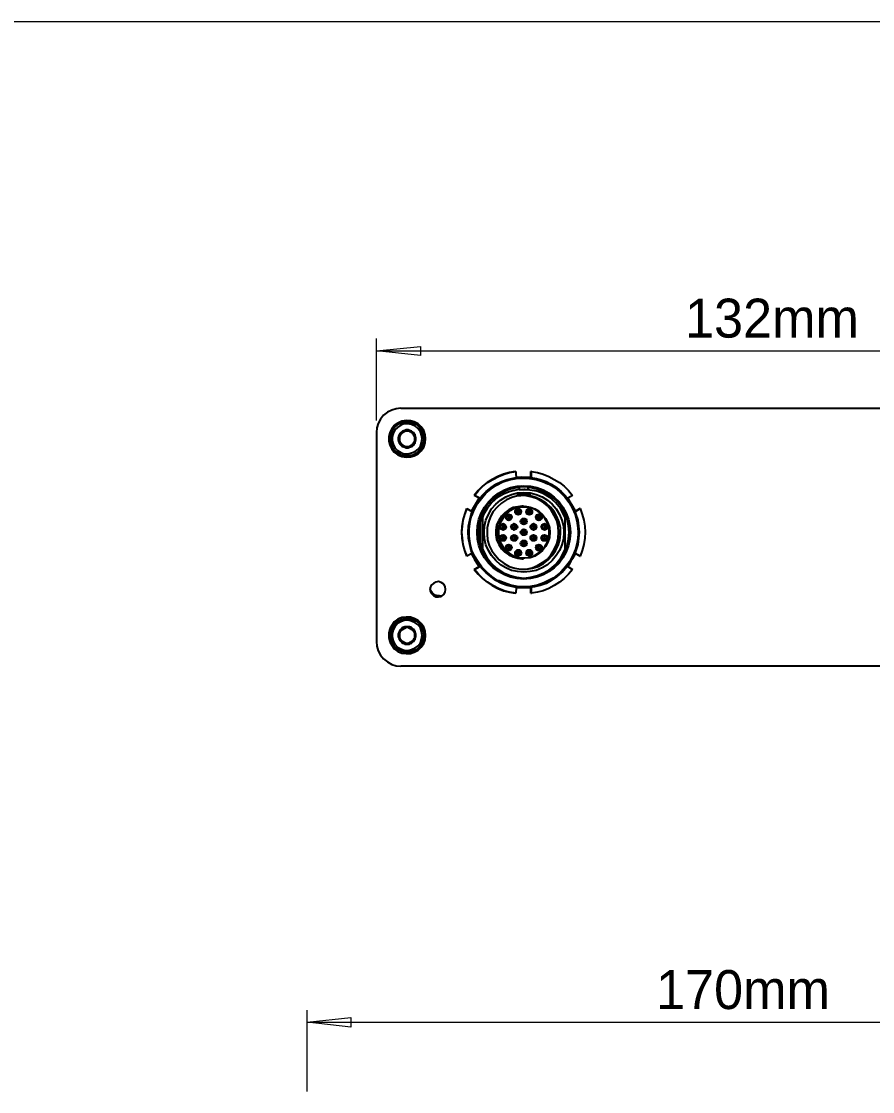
# Model space of a CAD drawing. Header units: inches. Extents: x 10 to 287, y 10 to 200.
# Drawn here: x 148.5 to 217.7, y 112.9 to 200 of the extents above; entities that cross this region are included whole.
import ezdxf

# ---------------------------------------------------------------- set-up
doc = ezdxf.new("R2010")
doc.units = ezdxf.units.IN
doc.header["$MEASUREMENT"] = 0
doc.layers.add('Layer 1', color=7, linetype='Continuous')

msp = doc.modelspace()

# ---------------------------------------------------------------- linework, layer by layer
at = {"layer": 'Layer 1', "color": 9, "lineweight": 18, "true_color": 0xc0c0c0}
msp.add_lwpolyline([(9.984, 199.99), (286.985, 199.99)], dxfattribs=at)
at = {"layer": 'Layer 1', "color": 8, "lineweight": 18, "true_color": 0x808080}
for points in [[(177.377, 167.499), (177.377, 174.166)], [(177.377, 173.179), (180.94, 173.531)], [(180.94, 173.531), (180.94, 172.79)], [(180.94, 172.79), (177.377, 173.179)], [(177.377, 173.179), (243.382, 173.179)], [(171.732, 112.854), (171.732, 119.486)], [(171.732, 118.498), (175.295, 118.886)], [(175.295, 118.886), (175.295, 118.11)], [(175.295, 118.11), (171.732, 118.498)], [(171.732, 118.498), (256.222, 118.498)]]:
    msp.add_lwpolyline(points, dxfattribs=at)
at = {"layer": 'Layer 1', "color": 7, "lineweight": 25, "true_color": 0xffffff}
for points in [[(179.352, 168.487), (178.964, 168.451), (178.611, 168.346), (178.259, 168.169), (177.941, 167.922), (177.694, 167.605), (177.518, 167.252), (177.412, 166.899), (177.377, 166.511)], [(179.352, 168.487), (241.371, 168.487)], [(181.363, 166.017), (181.328, 166.335), (181.222, 166.687), (181.01, 166.97), (180.763, 167.217), (180.446, 167.393), (180.128, 167.464), (179.775, 167.499), (179.423, 167.428), (179.105, 167.287), (178.823, 167.076), (178.611, 166.829), (178.47, 166.511), (178.364, 166.158), (178.364, 165.841), (178.47, 165.488), (178.611, 165.171), (178.823, 164.924), (179.105, 164.712), (179.423, 164.571), (179.775, 164.5), (180.128, 164.536), (180.446, 164.606), (180.763, 164.783), (181.01, 165.029), (181.222, 165.312), (181.328, 165.664), (181.363, 166.017)], [(181.257, 166.017), (181.187, 166.335), (181.081, 166.652), (180.904, 166.899), (180.657, 167.146), (180.34, 167.287), (180.022, 167.358), (179.705, 167.358), (179.387, 167.287), (179.07, 167.146), (178.823, 166.899), (178.647, 166.652), (178.541, 166.335), (178.506, 166.017), (178.541, 165.664), (178.647, 165.347), (178.823, 165.1), (179.07, 164.853), (179.387, 164.712), (179.705, 164.641), (180.022, 164.641), (180.34, 164.712), (180.657, 164.853), (180.904, 165.1), (181.081, 165.347), (181.187, 165.664), (181.257, 166.017)], [(177.377, 166.511), (177.377, 149.507)], [(181.081, 166.017), (181.046, 166.299), (180.94, 166.582), (180.763, 166.829), (180.516, 167.04), (180.234, 167.181), (179.952, 167.217), (179.635, 167.217), (179.352, 167.111), (179.07, 166.935), (178.858, 166.723), (178.717, 166.44), (178.647, 166.158), (178.647, 165.841), (178.717, 165.559), (178.858, 165.276), (179.07, 165.065), (179.352, 164.888), (179.635, 164.783), (179.952, 164.783), (180.234, 164.853), (180.516, 164.959), (180.763, 165.171), (180.94, 165.417), (181.046, 165.7), (181.081, 166.017)], [(179.882, 166.723), (179.775, 166.723), (179.67, 166.687), (179.599, 166.652), (179.493, 166.617), (179.423, 166.582), (179.352, 166.511), (179.282, 166.44), (179.246, 166.37)], [(179.246, 166.37), (179.882, 166.723)], [(179.564, 166.546), (179.493, 166.511), (179.423, 166.44), (179.387, 166.37), (179.317, 166.299), (179.282, 166.229), (179.246, 166.158), (179.246, 166.088), (179.246, 166.017)], [(180.164, 166.546), (180.093, 166.582), (180.022, 166.617), (179.952, 166.617), (179.882, 166.617), (179.775, 166.617), (179.705, 166.617), (179.635, 166.582), (179.564, 166.546)], [(179.882, 166.723), (180.481, 166.37)], [(180.481, 166.37), (180.446, 166.44), (180.375, 166.511), (180.305, 166.582), (180.234, 166.617), (180.128, 166.652), (180.058, 166.687), (179.952, 166.723), (179.882, 166.723)], [(180.481, 166.017), (180.481, 166.088), (180.481, 166.158), (180.446, 166.229), (180.411, 166.299), (180.375, 166.37), (180.305, 166.44), (180.234, 166.511), (180.164, 166.546)], [(179.246, 166.37), (179.211, 166.264), (179.176, 166.194), (179.14, 166.088), (179.14, 166.017), (179.14, 165.911), (179.176, 165.806), (179.211, 165.735), (179.246, 165.629)], [(179.246, 165.629), (179.246, 165.735), (179.246, 166.37)], [(179.246, 166.017), (179.246, 165.911), (179.246, 165.841), (179.282, 165.77), (179.317, 165.7), (179.387, 165.629), (179.423, 165.559), (179.493, 165.488), (179.564, 165.453)], [(179.882, 165.276), (179.246, 165.629)], [(179.246, 165.629), (179.282, 165.559), (179.352, 165.488), (179.423, 165.417), (179.493, 165.382), (179.599, 165.347), (179.67, 165.312), (179.775, 165.276), (179.882, 165.276)], [(180.481, 165.629), (179.882, 165.276)], [(179.882, 165.276), (179.952, 165.276), (180.058, 165.312), (180.128, 165.347), (180.234, 165.382), (180.305, 165.417), (180.375, 165.488), (180.446, 165.559), (180.481, 165.629)], [(180.164, 165.453), (180.234, 165.488), (180.305, 165.559), (180.375, 165.629), (180.411, 165.7), (180.446, 165.77), (180.481, 165.841), (180.481, 165.911), (180.481, 166.017)], [(180.481, 166.37), (180.481, 165.735), (180.481, 165.629)], [(180.481, 165.629), (180.516, 165.735), (180.552, 165.806), (180.587, 165.911), (180.587, 166.017), (180.587, 166.088), (180.552, 166.194), (180.516, 166.264), (180.481, 166.37)], [(179.564, 165.453), (179.635, 165.417), (179.705, 165.382), (179.775, 165.382), (179.882, 165.382), (179.952, 165.382), (180.022, 165.382), (180.093, 165.417), (180.164, 165.453)], [(188.665, 163.336), (188.207, 163.265), (187.713, 163.124), (187.254, 162.948), (186.796, 162.701), (186.372, 162.454), (185.985, 162.137), (185.632, 161.784), (185.314, 161.396)], [(185.35, 161.396), (185.667, 161.784), (186.02, 162.137), (186.408, 162.454), (186.831, 162.701), (187.29, 162.948), (187.748, 163.124), (188.207, 163.265), (188.701, 163.336)], [(188.665, 163.336), (188.701, 163.336)], [(188.701, 163.336), (188.701, 163.124), (188.736, 162.878)], [(189.971, 163.336), (189.936, 163.336)], [(189.936, 162.878), (189.936, 163.336)], [(189.971, 163.336), (190.465, 163.265), (190.923, 163.124), (191.382, 162.948), (191.84, 162.701), (192.264, 162.454), (192.652, 162.137), (193.005, 161.784), (193.322, 161.396)], [(189.971, 162.878), (189.971, 163.124), (189.971, 163.336)], [(193.816, 158.397), (193.781, 158.997), (193.675, 159.561), (193.463, 160.126), (193.216, 160.655), (192.864, 161.149), (192.475, 161.608), (192.017, 161.996), (191.488, 162.313), (190.959, 162.56), (190.394, 162.736), (189.794, 162.842), (189.195, 162.878), (188.595, 162.807), (188.031, 162.666), (187.466, 162.454), (186.937, 162.172), (186.443, 161.819), (186.02, 161.396), (185.667, 160.937), (185.35, 160.408), (185.103, 159.844), (184.961, 159.279), (184.891, 158.679), (184.891, 158.08), (184.961, 157.48), (185.103, 156.915), (185.35, 156.351), (185.667, 155.857), (186.02, 155.399), (186.443, 154.975), (186.937, 154.622), (187.466, 154.305), (188.031, 154.093), (188.595, 153.952), (189.195, 153.917), (189.794, 153.917), (190.394, 154.023), (190.959, 154.199), (191.488, 154.446), (192.017, 154.764), (192.475, 155.152), (192.864, 155.61), (193.216, 156.104), (193.463, 156.633), (193.675, 157.198), (193.781, 157.797), (193.816, 158.397)], [(185.138, 159.738), (185.314, 160.232), (185.596, 160.726), (185.914, 161.149), (186.267, 161.572), (186.69, 161.925), (186.937, 162.101)], [(193.146, 158.397), (193.111, 157.833), (193.005, 157.304), (192.793, 156.81), (192.546, 156.316), (192.229, 155.892), (191.84, 155.504), (191.417, 155.187), (190.923, 154.94), (190.429, 154.728), (189.9, 154.622), (189.336, 154.587), (188.807, 154.622), (188.278, 154.728), (187.784, 154.94), (187.29, 155.187), (186.866, 155.504), (186.478, 155.892), (186.161, 156.316), (185.879, 156.81), (185.702, 157.304), (185.596, 157.833), (185.561, 158.397), (185.596, 158.926), (185.702, 159.456), (185.879, 159.949), (186.161, 160.443), (186.478, 160.867), (186.866, 161.255), (187.29, 161.572), (187.784, 161.854), (188.278, 162.031), (188.807, 162.137), (189.336, 162.172), (189.9, 162.137), (190.429, 162.031), (190.923, 161.854), (191.417, 161.572), (191.84, 161.255), (192.229, 160.867), (192.546, 160.443), (192.793, 159.949), (193.005, 159.456), (193.111, 158.926), (193.146, 158.397)], [(190.5, 161.96), (190.288, 162.031), (189.759, 162.101), (189.195, 162.137), (188.665, 162.066), (188.136, 161.925), (187.643, 161.713), (187.149, 161.431), (186.761, 161.078), (186.372, 160.69), (186.09, 160.232), (185.843, 159.738), (185.702, 159.209), (185.596, 158.644), (185.596, 158.115), (185.702, 157.586), (185.843, 157.057), (186.09, 156.563), (186.372, 156.104), (186.761, 155.681), (187.149, 155.328), (187.643, 155.046), (188.136, 154.834), (188.383, 154.764)], [(185.632, 160.937), (185.949, 161.361), (186.302, 161.713), (186.69, 162.031), (187.078, 162.313), (187.537, 162.525), (187.995, 162.701), (188.489, 162.807), (188.983, 162.878)], [(186.937, 162.101), (187.149, 162.242), (187.643, 162.489), (188.172, 162.666), (188.736, 162.772), (189.265, 162.807), (189.83, 162.772), (190.359, 162.701), (190.888, 162.525), (191.311, 162.348)], [(188.736, 162.878), (188.983, 162.878)], [(188.983, 162.878), (188.983, 162.878), (189.336, 162.878), (189.442, 162.878), (189.724, 162.878)], [(189.724, 162.066), (189.336, 162.101), (188.983, 162.066)], [(189.724, 162.878), (189.971, 162.878)], [(189.724, 162.878), (190.218, 162.807), (190.676, 162.701), (191.17, 162.525), (191.593, 162.313), (192.017, 162.031), (192.405, 161.713), (192.758, 161.361), (193.075, 160.937)], [(191.311, 162.348), (191.417, 162.313), (191.876, 162.031), (192.299, 161.678), (192.687, 161.29), (193.04, 160.831), (193.322, 160.337), (193.534, 159.844), (193.675, 159.314), (193.746, 158.75), (193.781, 158.397)], [(185.35, 161.396), (185.314, 161.396)], [(185.737, 161.184), (185.314, 161.396)], [(185.773, 161.184), (185.35, 161.396)], [(188.983, 162.066), (188.172, 161.89), (187.396, 161.537), (186.725, 161.008), (186.302, 160.514), (185.985, 159.949)], [(189.23, 161.89), (188.807, 161.854), (188.242, 161.713), (187.713, 161.502), (187.219, 161.219), (186.761, 160.831), (186.372, 160.337), (186.09, 159.844), (185.985, 159.597)], [(192.617, 158.397), (192.582, 157.868), (192.44, 157.374), (192.264, 156.915), (191.982, 156.492), (191.664, 156.104), (191.276, 155.751), (190.853, 155.504), (190.359, 155.293), (189.865, 155.187), (189.371, 155.152), (188.842, 155.187), (188.348, 155.293), (187.889, 155.504), (187.466, 155.751), (187.078, 156.104), (186.725, 156.492), (186.478, 156.915), (186.267, 157.374), (186.161, 157.868), (186.125, 158.397), (186.161, 158.891), (186.267, 159.385), (186.478, 159.844), (186.725, 160.302), (187.078, 160.69), (187.466, 161.008), (187.889, 161.29), (188.348, 161.466), (188.842, 161.608), (189.371, 161.643), (189.865, 161.608), (190.359, 161.466), (190.853, 161.29), (191.276, 161.008), (191.664, 160.69), (191.982, 160.302), (192.264, 159.844), (192.44, 159.385), (192.582, 158.891), (192.617, 158.397)], [(188.842, 161.361), (188.383, 161.219), (187.96, 161.043), (187.537, 160.761), (187.184, 160.443), (186.866, 160.09), (186.655, 159.667), (186.478, 159.209), (186.372, 158.75), (186.372, 158.256), (186.408, 157.762), (186.549, 157.304), (186.761, 156.88), (187.043, 156.492), (187.36, 156.139), (187.748, 155.857), (188.172, 155.61), (188.63, 155.469), (189.124, 155.399), (189.583, 155.399), (190.077, 155.469), (190.535, 155.61), (190.959, 155.857), (191.347, 156.139), (191.664, 156.492), (191.946, 156.88), (192.158, 157.304), (192.299, 157.762), (192.335, 158.256), (192.335, 158.75), (192.229, 159.209), (192.052, 159.667), (191.84, 160.09), (191.523, 160.443), (191.17, 160.761), (190.747, 161.043), (190.324, 161.219), (189.865, 161.361)], [(187.29, 161.502), (187.254, 161.502)], [(188.842, 161.502), (188.842, 161.396), (188.842, 161.361)], [(189.865, 161.502), (188.983, 161.502), (188.842, 161.502)], [(189.83, 161.361), (189.724, 161.361), (189.583, 161.361), (189.477, 161.396), (189.336, 161.396), (189.23, 161.396), (189.089, 161.361), (188.983, 161.361), (188.842, 161.361)], [(188.983, 162.066), (188.983, 162.031), (188.983, 161.96), (188.983, 161.89)], [(188.983, 161.89), (189.23, 161.89)], [(189.23, 161.89), (189.371, 161.89)], [(192.193, 158.397), (192.158, 158.856), (192.052, 159.35), (191.84, 159.773), (191.593, 160.196), (191.276, 160.549), (190.888, 160.867), (190.465, 161.114), (190.041, 161.255), (189.547, 161.361), (189.265, 161.396)], [(189.371, 161.89), (189.724, 161.89)], [(189.477, 161.89), (189.371, 161.89)], [(192.722, 159.597), (192.335, 160.337), (191.946, 160.831), (191.488, 161.219), (190.994, 161.537), (190.429, 161.749), (189.477, 161.89)], [(189.724, 162.066), (189.724, 162.031), (189.724, 161.96), (189.724, 161.89)], [(189.724, 161.89), (189.724, 161.96), (189.724, 161.996), (189.724, 162.066)], [(189.724, 162.066), (189.724, 162.031), (189.724, 161.96), (189.724, 161.89)], [(189.724, 161.89), (189.724, 161.96), (189.724, 161.996), (189.724, 162.066)], [(189.724, 162.066), (189.724, 162.031), (189.724, 161.96), (189.724, 161.89)], [(192.722, 159.949), (192.405, 160.514), (191.982, 161.008), (191.311, 161.537), (190.535, 161.89), (189.724, 162.066)], [(189.724, 161.89), (189.724, 161.96), (189.724, 161.996), (189.724, 162.066)], [(189.83, 161.361), (189.83, 161.502)], [(189.865, 161.361), (189.83, 161.361)], [(189.865, 161.361), (189.865, 161.396), (189.865, 161.502)], [(193.322, 161.396), (192.934, 161.184)], [(184.714, 160.337), (184.538, 159.844), (184.397, 159.385), (184.326, 158.891), (184.291, 158.397), (184.326, 157.903), (184.397, 157.41), (184.538, 156.915), (184.714, 156.457)], [(184.714, 156.457), (184.573, 156.915), (184.432, 157.41), (184.362, 157.903), (184.326, 158.397), (184.362, 158.891), (184.432, 159.385), (184.573, 159.844), (184.714, 160.337)], [(184.714, 160.337), (184.714, 160.337)], [(184.714, 160.337), (185.138, 160.09)], [(185.279, 156.457), (185.067, 156.915), (184.961, 157.41), (184.856, 157.903), (184.82, 158.397), (184.856, 158.891), (184.961, 159.385), (185.067, 159.844), (185.279, 160.337)], [(185.103, 160.126), (185.737, 161.184)], [(185.138, 160.09), (185.279, 160.337)], [(185.279, 160.337), (185.314, 160.408), (185.526, 160.761), (185.632, 160.937)], [(185.632, 160.937), (185.773, 161.184)], [(185.737, 161.184), (185.773, 161.184)], [(189.195, 160.514), (188.877, 160.479), (188.489, 160.408), (188.136, 160.232), (187.819, 159.985), (187.537, 159.703), (187.325, 159.35), (187.149, 158.997), (187.078, 158.574), (187.078, 158.186), (187.149, 157.797), (187.325, 157.41), (187.537, 157.057), (187.819, 156.774), (188.136, 156.563), (188.489, 156.386), (188.877, 156.281), (189.195, 156.245)], [(191.488, 158.397), (191.453, 157.974), (191.311, 157.586), (191.135, 157.233), (190.888, 156.915), (190.571, 156.669), (190.253, 156.457), (189.865, 156.316), (189.442, 156.281), (189.054, 156.281), (188.665, 156.386), (188.278, 156.563), (187.96, 156.774), (187.678, 157.057), (187.466, 157.41), (187.325, 157.797), (187.254, 158.186), (187.254, 158.574), (187.325, 158.997), (187.466, 159.35), (187.678, 159.703), (187.96, 159.985), (188.278, 160.232), (188.665, 160.408), (189.054, 160.479), (189.442, 160.514), (189.865, 160.443), (190.253, 160.302), (190.571, 160.126), (190.888, 159.844), (191.135, 159.526), (191.311, 159.173), (191.453, 158.785), (191.488, 158.397)], [(191.417, 158.397), (191.382, 158.785), (191.276, 159.173), (191.064, 159.526), (190.818, 159.844), (190.5, 160.126), (190.147, 160.302), (189.759, 160.408), (189.371, 160.443), (188.948, 160.408), (188.56, 160.302), (188.207, 160.126), (187.889, 159.844), (187.643, 159.526), (187.431, 159.173), (187.325, 158.785), (187.29, 158.397), (187.325, 157.974), (187.431, 157.586), (187.643, 157.233), (187.889, 156.915), (188.207, 156.669), (188.56, 156.457), (188.948, 156.351), (189.371, 156.316), (189.759, 156.351), (190.147, 156.457), (190.5, 156.669), (190.818, 156.915), (191.064, 157.233), (191.276, 157.586), (191.382, 157.974), (191.417, 158.397)], [(189.336, 160.514), (189.195, 160.514)], [(192.264, 158.891), (192.193, 159.067), (192.017, 159.597), (191.735, 160.055), (191.417, 160.514), (191.276, 160.655)], [(192.934, 161.184), (193.075, 160.937)], [(193.075, 160.937), (193.111, 160.867), (193.322, 160.514), (193.428, 160.337)], [(193.428, 160.337), (193.569, 160.09)], [(193.428, 160.337), (193.604, 159.844), (193.746, 159.385), (193.816, 158.891), (193.851, 158.397), (193.816, 157.903), (193.746, 157.41), (193.604, 156.915), (193.428, 156.457)], [(193.499, 160.09), (193.922, 160.337)], [(193.569, 160.09), (193.957, 160.337)], [(193.957, 160.337), (193.922, 160.337)], [(193.957, 160.337), (194.098, 159.844), (194.239, 159.385), (194.31, 158.891), (194.345, 158.397), (194.31, 157.903), (194.239, 157.41), (194.098, 156.915), (193.957, 156.457)], [(185.843, 159.314), (185.879, 159.597), (185.879, 159.667)], [(185.843, 159.667), (185.843, 159.597), (185.843, 159.314)], [(185.843, 159.314), (185.843, 159.597), (185.843, 159.667)], [(185.843, 159.667), (185.843, 159.597), (185.843, 159.314)], [(185.843, 159.314), (185.843, 159.597), (185.843, 159.667)], [(185.843, 159.632), (185.843, 159.597), (185.843, 159.314)], [(185.879, 159.738), (185.879, 159.597), (185.914, 159.314)], [(185.879, 159.314), (185.879, 159.597), (185.879, 159.738)], [(185.879, 159.738), (185.879, 159.597), (185.879, 159.314)], [(185.879, 159.314), (185.879, 159.597), (185.879, 159.738)], [(185.879, 159.738), (185.879, 159.597), (185.879, 159.314)], [(185.879, 159.314), (185.879, 159.597), (185.879, 159.738)], [(185.879, 159.703), (185.879, 159.597), (185.879, 159.314)], [(185.879, 159.314), (185.879, 159.597), (185.879, 159.703)], [(185.879, 159.703), (185.879, 159.597), (185.879, 159.314)], [(185.879, 159.314), (185.879, 159.597), (185.879, 159.703)], [(185.879, 159.703), (185.879, 159.597), (185.879, 159.314)], [(185.914, 159.314), (185.914, 159.597), (185.914, 159.773), (185.914, 159.949)], [(185.914, 159.844), (185.914, 159.808), (185.949, 159.597), (185.949, 159.314)], [(185.914, 159.808), (185.914, 159.808), (185.914, 159.597), (185.914, 159.314)], [(185.914, 159.314), (185.914, 159.597), (185.914, 159.773), (185.914, 159.808)], [(185.914, 159.808), (185.914, 159.808), (185.914, 159.597), (185.914, 159.314)], [(185.914, 159.314), (185.914, 159.597), (185.914, 159.773), (185.914, 159.808)], [(185.914, 159.808), (185.914, 159.597), (185.914, 159.314)], [(185.914, 159.314), (185.914, 159.597), (185.914, 159.773), (185.914, 159.808)], [(185.914, 159.773), (185.914, 159.597), (185.914, 159.314)], [(185.914, 159.314), (185.914, 159.597), (185.914, 159.773)], [(185.914, 159.773), (185.914, 159.597), (185.914, 159.314)], [(185.914, 159.314), (185.914, 159.597), (185.914, 159.773)], [(185.949, 159.949), (185.985, 159.808), (185.985, 159.597), (185.985, 159.314)], [(185.949, 159.314), (185.949, 159.597), (185.949, 159.773), (185.949, 159.949)], [(185.949, 159.949), (185.949, 159.808), (185.949, 159.597), (185.949, 159.314)], [(185.949, 159.314), (185.949, 159.597), (185.949, 159.773), (185.949, 159.949)], [(185.949, 159.949), (185.949, 159.808), (185.949, 159.597), (185.949, 159.314)], [(185.949, 159.314), (185.949, 159.597), (185.949, 159.773), (185.949, 159.949)], [(185.949, 159.949), (185.949, 159.808), (185.949, 159.597), (185.949, 159.314)], [(185.949, 159.314), (185.949, 159.597), (185.949, 159.773), (185.949, 159.949)], [(185.949, 159.949), (185.949, 159.808), (185.949, 159.597), (185.949, 159.314)], [(185.949, 159.314), (185.949, 159.597), (185.949, 159.773), (185.949, 159.949)], [(185.949, 159.949), (185.949, 159.808), (185.949, 159.597), (185.949, 159.314)], [(185.949, 159.314), (185.949, 159.597), (185.949, 159.773), (185.949, 159.949)], [(185.985, 159.314), (185.985, 159.597), (185.985, 159.773), (185.985, 159.949)], [(185.985, 159.949), (185.985, 159.667), (185.985, 159.491), (185.985, 159.314)], [(185.985, 159.314), (185.985, 159.597), (185.985, 159.773), (185.985, 159.949)], [(185.985, 159.949), (185.985, 159.667), (185.985, 159.491), (185.985, 159.314)], [(185.985, 159.314), (185.985, 159.597), (185.985, 159.773), (185.985, 159.949)], [(185.985, 159.949), (185.985, 159.773), (185.985, 159.597)], [(185.985, 159.597), (185.985, 157.021)], [(188.383, 159.632), (188.348, 159.526), (188.313, 159.456), (188.207, 159.385), (188.136, 159.35), (188.031, 159.385), (187.96, 159.456), (187.889, 159.526), (187.889, 159.632), (187.889, 159.703), (187.96, 159.808), (188.031, 159.844), (188.136, 159.879), (188.207, 159.844), (188.313, 159.808), (188.348, 159.703), (188.383, 159.632)], [(188.313, 159.632), (188.313, 159.703), (188.278, 159.773), (188.207, 159.808), (188.136, 159.808), (188.031, 159.808), (187.995, 159.773), (187.925, 159.703), (187.925, 159.632), (187.925, 159.526), (187.995, 159.491), (188.031, 159.42), (188.136, 159.42), (188.207, 159.42), (188.278, 159.491), (188.313, 159.526), (188.313, 159.632)], [(188.136, 159.632), (188.101, 159.667), (188.101, 159.738), (188.031, 159.738), (187.995, 159.773)], [(187.995, 159.456), (188.031, 159.491), (188.101, 159.526), (188.101, 159.561), (188.136, 159.632)], [(188.066, 159.808), (188.066, 159.808), (188.136, 159.773), (188.172, 159.703), (188.172, 159.632)], [(188.172, 159.632), (188.172, 159.526), (188.136, 159.491), (188.066, 159.42)], [(189.16, 160.055), (189.124, 159.985), (189.089, 159.879), (188.983, 159.844), (188.912, 159.808), (188.807, 159.844), (188.736, 159.879), (188.665, 159.985), (188.665, 160.055), (188.665, 160.161), (188.736, 160.232), (188.807, 160.302), (188.912, 160.302), (188.983, 160.302), (189.089, 160.232), (189.124, 160.161), (189.16, 160.055)], [(189.089, 160.055), (189.089, 160.126), (189.054, 160.196), (188.983, 160.267), (188.912, 160.267), (188.842, 160.267), (188.771, 160.196), (188.701, 160.126), (188.701, 160.055), (188.701, 159.985), (188.771, 159.914), (188.842, 159.879), (188.912, 159.879), (188.983, 159.879), (189.054, 159.914), (189.089, 159.985), (189.089, 160.055)], [(188.912, 160.055), (188.912, 160.126), (188.877, 160.161), (188.807, 160.196), (188.771, 160.232)], [(188.771, 159.914), (188.807, 159.914), (188.877, 159.949), (188.912, 160.02), (188.912, 160.055)], [(188.842, 160.267), (188.842, 160.267), (188.912, 160.196), (188.948, 160.126), (188.948, 160.055)], [(188.948, 160.055), (188.948, 159.985), (188.912, 159.914), (188.842, 159.879)], [(189.618, 159.279), (189.583, 159.173), (189.547, 159.103), (189.442, 159.067), (189.371, 159.032), (189.265, 159.067), (189.195, 159.103), (189.124, 159.173), (189.089, 159.279), (189.124, 159.385), (189.195, 159.456), (189.265, 159.526), (189.371, 159.526), (189.442, 159.526), (189.547, 159.456), (189.583, 159.385), (189.618, 159.279)], [(189.547, 159.279), (189.547, 159.35), (189.477, 159.42), (189.442, 159.456), (189.336, 159.491), (189.265, 159.456), (189.195, 159.42), (189.16, 159.35), (189.16, 159.279), (189.16, 159.209), (189.195, 159.138), (189.265, 159.103), (189.336, 159.103), (189.442, 159.103), (189.477, 159.138), (189.547, 159.209), (189.547, 159.279)], [(190.041, 160.055), (190.041, 159.985), (189.971, 159.879), (189.9, 159.844), (189.794, 159.808), (189.724, 159.844), (189.618, 159.879), (189.583, 159.985), (189.547, 160.055), (189.583, 160.161), (189.618, 160.232), (189.724, 160.302), (189.794, 160.302), (189.9, 160.302), (189.971, 160.232), (190.041, 160.161), (190.041, 160.055)], [(190.006, 160.055), (189.971, 160.126), (189.936, 160.196), (189.865, 160.267), (189.794, 160.267), (189.724, 160.267), (189.653, 160.196), (189.618, 160.126), (189.618, 160.055), (189.618, 159.985), (189.653, 159.914), (189.724, 159.879), (189.794, 159.879), (189.865, 159.879), (189.936, 159.914), (189.971, 159.985), (190.006, 160.055)], [(189.794, 160.055), (189.794, 160.126), (189.759, 160.161), (189.724, 160.196), (189.653, 160.232)], [(189.653, 159.914), (189.724, 159.914), (189.759, 159.949), (189.794, 160.02), (189.794, 160.055)], [(189.724, 160.267), (189.724, 160.267), (189.794, 160.196), (189.83, 160.126), (189.865, 160.055)], [(189.865, 160.055), (189.83, 159.985), (189.794, 159.914), (189.724, 159.879)], [(190.818, 159.632), (190.818, 159.526), (190.747, 159.456), (190.676, 159.385), (190.571, 159.35), (190.5, 159.385), (190.394, 159.456), (190.359, 159.526), (190.324, 159.632), (190.359, 159.703), (190.394, 159.808), (190.5, 159.844), (190.571, 159.879), (190.676, 159.844), (190.747, 159.808), (190.818, 159.703), (190.818, 159.632)], [(190.782, 159.632), (190.782, 159.703), (190.712, 159.773), (190.641, 159.808), (190.571, 159.808), (190.5, 159.808), (190.429, 159.773), (190.394, 159.703), (190.394, 159.632), (190.394, 159.526), (190.429, 159.491), (190.5, 159.42), (190.571, 159.42), (190.641, 159.42), (190.712, 159.491), (190.782, 159.526), (190.782, 159.632)], [(190.571, 159.632), (190.571, 159.667), (190.535, 159.738), (190.5, 159.738), (190.465, 159.773)], [(190.465, 159.456), (190.5, 159.491), (190.535, 159.526), (190.571, 159.561), (190.571, 159.632)], [(190.5, 159.808), (190.5, 159.808), (190.571, 159.773), (190.606, 159.703), (190.641, 159.632)], [(190.641, 159.632), (190.606, 159.526), (190.571, 159.491), (190.5, 159.42)], [(193.04, 158.397), (193.005, 158.926), (192.899, 159.456), (192.687, 159.985), (192.652, 160.09)], [(193.111, 158.397), (193.04, 158.926), (192.934, 159.456), (192.758, 159.985), (192.687, 160.09)], [(192.722, 159.597), (192.722, 159.773), (192.722, 159.949)], [(192.722, 157.021), (192.722, 159.597)], [(185.843, 159.314), (185.808, 159.173), (185.737, 158.644), (185.737, 158.115), (185.808, 157.621), (185.843, 157.445)], [(185.808, 159.209), (185.808, 157.551)], [(187.925, 158.821), (187.889, 158.75), (187.854, 158.644), (187.784, 158.609), (187.678, 158.574), (187.572, 158.609), (187.501, 158.644), (187.431, 158.75), (187.431, 158.821), (187.431, 158.926), (187.501, 158.997), (187.572, 159.067), (187.678, 159.103), (187.784, 159.067), (187.854, 158.997), (187.889, 158.926), (187.925, 158.821)], [(187.889, 158.821), (187.854, 158.926), (187.819, 158.962), (187.748, 159.032), (187.678, 159.032), (187.607, 159.032), (187.537, 158.962), (187.501, 158.926), (187.466, 158.821), (187.501, 158.75), (187.537, 158.679), (187.607, 158.644), (187.678, 158.644), (187.748, 158.644), (187.819, 158.679), (187.854, 158.75), (187.889, 158.821)], [(187.678, 158.821), (187.678, 158.891), (187.643, 158.926), (187.572, 158.962), (187.537, 158.997)], [(187.537, 158.679), (187.572, 158.679), (187.643, 158.715), (187.678, 158.785), (187.678, 158.821)], [(187.607, 159.032), (187.607, 159.032), (187.678, 158.962), (187.713, 158.926), (187.713, 158.821)], [(187.713, 158.821), (187.713, 158.75), (187.678, 158.679), (187.607, 158.644)], [(188.842, 158.821), (188.807, 158.75), (188.736, 158.644), (188.665, 158.609), (188.56, 158.574), (188.489, 158.609), (188.383, 158.644), (188.348, 158.75), (188.313, 158.821), (188.348, 158.926), (188.383, 158.997), (188.489, 159.067), (188.56, 159.103), (188.665, 159.067), (188.736, 158.997), (188.807, 158.926), (188.842, 158.821)], [(188.771, 158.821), (188.771, 158.926), (188.701, 158.962), (188.665, 159.032), (188.56, 159.032), (188.489, 159.032), (188.418, 158.962), (188.383, 158.926), (188.383, 158.821), (188.383, 158.75), (188.418, 158.679), (188.489, 158.644), (188.56, 158.644), (188.665, 158.644), (188.701, 158.679), (188.771, 158.75), (188.771, 158.821)], [(188.595, 158.821), (188.56, 158.891), (188.525, 158.926), (188.489, 158.962), (188.454, 158.997)], [(188.454, 158.679), (188.489, 158.679), (188.525, 158.715), (188.56, 158.785), (188.595, 158.821)], [(188.489, 159.032), (188.525, 159.032), (188.56, 158.962), (188.63, 158.926), (188.63, 158.821)], [(188.63, 158.821), (188.63, 158.75), (188.56, 158.679), (188.525, 158.644), (188.489, 158.644)], [(189.618, 158.397), (189.583, 158.291), (189.547, 158.221), (189.442, 158.15), (189.371, 158.15), (189.265, 158.15), (189.195, 158.221), (189.124, 158.291), (189.089, 158.397), (189.124, 158.468), (189.195, 158.574), (189.265, 158.609), (189.371, 158.644), (189.442, 158.609), (189.547, 158.574), (189.583, 158.468), (189.618, 158.397)], [(189.371, 159.279), (189.336, 159.35), (189.3, 159.385), (189.265, 159.42), (189.23, 159.42)], [(189.23, 159.138), (189.265, 159.138), (189.3, 159.173), (189.336, 159.244), (189.371, 159.279)], [(189.265, 159.456), (189.3, 159.456), (189.336, 159.42), (189.407, 159.35), (189.407, 159.279)], [(189.407, 159.279), (189.407, 159.209), (189.336, 159.138), (189.3, 159.103), (189.265, 159.103)], [(190.394, 158.821), (190.359, 158.75), (190.324, 158.644), (190.218, 158.609), (190.147, 158.574), (190.041, 158.609), (189.971, 158.644), (189.9, 158.75), (189.9, 158.821), (189.9, 158.926), (189.971, 158.997), (190.041, 159.067), (190.147, 159.103), (190.218, 159.067), (190.324, 158.997), (190.359, 158.926), (190.394, 158.821)], [(190.324, 158.821), (190.324, 158.926), (190.288, 158.962), (190.218, 159.032), (190.147, 159.032), (190.041, 159.032), (190.006, 158.962), (189.936, 158.926), (189.936, 158.821), (189.936, 158.75), (190.006, 158.679), (190.041, 158.644), (190.147, 158.644), (190.218, 158.644), (190.288, 158.679), (190.324, 158.75), (190.324, 158.821)], [(190.147, 158.821), (190.112, 158.891), (190.077, 158.926), (190.041, 158.962), (190.006, 158.997)], [(190.006, 158.679), (190.041, 158.679), (190.077, 158.715), (190.112, 158.785), (190.147, 158.821)], [(190.077, 159.032), (190.077, 159.032), (190.147, 158.962), (190.182, 158.926), (190.182, 158.821)], [(190.182, 158.821), (190.182, 158.75), (190.147, 158.679), (190.077, 158.644)], [(191.276, 158.821), (191.276, 158.75), (191.206, 158.644), (191.135, 158.609), (191.029, 158.574), (190.923, 158.609), (190.853, 158.644), (190.818, 158.75), (190.782, 158.821), (190.818, 158.926), (190.853, 158.997), (190.923, 159.067), (191.029, 159.103), (191.135, 159.067), (191.206, 158.997), (191.276, 158.926), (191.276, 158.821)], [(191.241, 158.821), (191.206, 158.926), (191.17, 158.962), (191.1, 159.032), (191.029, 159.032), (190.959, 159.032), (190.888, 158.962), (190.853, 158.926), (190.818, 158.821), (190.853, 158.75), (190.888, 158.679), (190.959, 158.644), (191.029, 158.644), (191.1, 158.644), (191.17, 158.679), (191.206, 158.75), (191.241, 158.821)], [(191.029, 158.821), (191.029, 158.891), (190.994, 158.926), (190.959, 158.962), (190.888, 158.997)], [(190.888, 158.679), (190.959, 158.679), (190.994, 158.715), (191.029, 158.785), (191.029, 158.821)], [(190.959, 159.032), (190.959, 159.032), (191.029, 158.962), (191.064, 158.926), (191.1, 158.821)], [(191.1, 158.821), (191.064, 158.75), (191.029, 158.679), (190.959, 158.644)], [(187.925, 157.939), (187.889, 157.833), (187.854, 157.762), (187.784, 157.692), (187.678, 157.692), (187.572, 157.692), (187.501, 157.762), (187.431, 157.833), (187.431, 157.939), (187.431, 158.044), (187.501, 158.115), (187.572, 158.15), (187.678, 158.186), (187.784, 158.15), (187.854, 158.115), (187.889, 158.044), (187.925, 157.939)], [(187.889, 157.939), (187.854, 158.009), (187.819, 158.08), (187.748, 158.115), (187.678, 158.15), (187.607, 158.115), (187.537, 158.08), (187.501, 158.009), (187.466, 157.939), (187.501, 157.868), (187.537, 157.797), (187.607, 157.762), (187.678, 157.727), (187.748, 157.762), (187.819, 157.797), (187.854, 157.868), (187.889, 157.939)], [(187.678, 157.939), (187.678, 158.009), (187.643, 158.044), (187.572, 158.08), (187.537, 158.08)], [(187.537, 157.797), (187.572, 157.797), (187.643, 157.833), (187.678, 157.868), (187.678, 157.939)], [(187.607, 158.115), (187.607, 158.115), (187.678, 158.08), (187.713, 158.009), (187.713, 157.939)], [(187.713, 157.939), (187.713, 157.868), (187.678, 157.797), (187.607, 157.762)], [(188.842, 157.939), (188.807, 157.833), (188.736, 157.762), (188.665, 157.692), (188.56, 157.692), (188.489, 157.692), (188.383, 157.762), (188.348, 157.833), (188.313, 157.939), (188.348, 158.044), (188.383, 158.115), (188.489, 158.15), (188.56, 158.186), (188.665, 158.15), (188.736, 158.115), (188.807, 158.044), (188.842, 157.939)], [(188.771, 157.939), (188.771, 158.009), (188.701, 158.08), (188.665, 158.115), (188.56, 158.15), (188.489, 158.115), (188.418, 158.08), (188.383, 158.009), (188.383, 157.939), (188.383, 157.868), (188.418, 157.797), (188.489, 157.762), (188.56, 157.727), (188.665, 157.762), (188.701, 157.797), (188.771, 157.868), (188.771, 157.939)], [(188.595, 157.939), (188.56, 158.009), (188.525, 158.044), (188.489, 158.08), (188.454, 158.08)], [(188.454, 157.797), (188.489, 157.797), (188.525, 157.833), (188.56, 157.868), (188.595, 157.939)], [(188.489, 158.115), (188.525, 158.115), (188.56, 158.08), (188.63, 158.009), (188.63, 157.939)], [(188.63, 157.939), (188.63, 157.868), (188.56, 157.797), (188.525, 157.762), (188.489, 157.762)], [(189.618, 157.48), (189.583, 157.374), (189.547, 157.304), (189.442, 157.268), (189.371, 157.233), (189.265, 157.268), (189.195, 157.304), (189.124, 157.374), (189.089, 157.48), (189.124, 157.586), (189.195, 157.656), (189.265, 157.727), (189.371, 157.727), (189.442, 157.727), (189.547, 157.656), (189.583, 157.586), (189.618, 157.48)], [(189.547, 158.397), (189.547, 158.468), (189.477, 158.538), (189.442, 158.574), (189.336, 158.574), (189.265, 158.574), (189.195, 158.538), (189.16, 158.468), (189.16, 158.397), (189.16, 158.327), (189.195, 158.256), (189.265, 158.186), (189.336, 158.186), (189.442, 158.186), (189.477, 158.256), (189.547, 158.327), (189.547, 158.397)], [(189.371, 158.397), (189.336, 158.433), (189.3, 158.503), (189.265, 158.538), (189.23, 158.538)], [(189.23, 158.221), (189.265, 158.256), (189.3, 158.291), (189.336, 158.327), (189.371, 158.397)], [(189.265, 158.574), (189.3, 158.574), (189.336, 158.538), (189.407, 158.468), (189.407, 158.397)], [(189.265, 155.399), (189.547, 155.399), (190.041, 155.504), (190.465, 155.681), (190.888, 155.928), (191.276, 156.21), (191.593, 156.598), (191.84, 156.986), (192.052, 157.445), (192.158, 157.903), (192.193, 158.397)], [(189.407, 158.397), (189.407, 158.327), (189.336, 158.256), (189.3, 158.186), (189.265, 158.186)], [(189.371, 154.622), (189.759, 154.658), (190.288, 154.764), (190.818, 154.94), (191.311, 155.187), (191.735, 155.504), (192.123, 155.892), (192.475, 156.316), (192.758, 156.81), (192.934, 157.304), (193.04, 157.833), (193.111, 158.397)], [(190.394, 157.939), (190.359, 157.833), (190.324, 157.762), (190.218, 157.692), (190.147, 157.692), (190.041, 157.692), (189.971, 157.762), (189.9, 157.833), (189.9, 157.939), (189.9, 158.044), (189.971, 158.115), (190.041, 158.15), (190.147, 158.186), (190.218, 158.15), (190.324, 158.115), (190.359, 158.044), (190.394, 157.939)], [(190.324, 157.939), (190.324, 158.009), (190.288, 158.08), (190.218, 158.115), (190.147, 158.15), (190.041, 158.115), (190.006, 158.08), (189.936, 158.009), (189.936, 157.939), (189.936, 157.868), (190.006, 157.797), (190.041, 157.762), (190.147, 157.727), (190.218, 157.762), (190.288, 157.797), (190.324, 157.868), (190.324, 157.939)], [(190.147, 157.939), (190.112, 158.009), (190.077, 158.044), (190.041, 158.08), (190.006, 158.08)], [(190.006, 157.797), (190.041, 157.797), (190.077, 157.833), (190.112, 157.868), (190.147, 157.939)], [(190.077, 158.115), (190.077, 158.115), (190.147, 158.08), (190.182, 158.009), (190.182, 157.939)], [(190.182, 157.939), (190.182, 157.868), (190.147, 157.797), (190.077, 157.762)], [(191.276, 157.939), (191.276, 157.833), (191.206, 157.762), (191.135, 157.692), (191.029, 157.692), (190.923, 157.692), (190.853, 157.762), (190.818, 157.833), (190.782, 157.939), (190.818, 158.044), (190.853, 158.115), (190.923, 158.15), (191.029, 158.186), (191.135, 158.15), (191.206, 158.115), (191.276, 158.044), (191.276, 157.939)], [(191.241, 157.939), (191.206, 158.009), (191.17, 158.08), (191.1, 158.115), (191.029, 158.15), (190.959, 158.115), (190.888, 158.08), (190.853, 158.009), (190.818, 157.939), (190.853, 157.868), (190.888, 157.797), (190.959, 157.762), (191.029, 157.727), (191.1, 157.762), (191.17, 157.797), (191.206, 157.868), (191.241, 157.939)], [(191.029, 157.939), (191.029, 158.009), (190.994, 158.044), (190.959, 158.08), (190.888, 158.08)], [(190.888, 157.797), (190.959, 157.797), (190.994, 157.833), (191.029, 157.868), (191.029, 157.939)], [(190.959, 158.115), (190.959, 158.115), (191.029, 158.08), (191.064, 158.009), (191.1, 157.939)], [(191.1, 157.939), (191.064, 157.868), (191.029, 157.797), (190.959, 157.762)], [(193.781, 158.397), (193.781, 158.08), (193.71, 157.551), (193.569, 157.021), (193.357, 156.492), (193.075, 155.998), (192.758, 155.575), (192.37, 155.152), (191.946, 154.799), (191.735, 154.658)], [(192.758, 156.951), (192.899, 157.304), (193.005, 157.833), (193.04, 158.397)], [(185.843, 157.445), (185.843, 157.162), (185.843, 157.092)], [(185.843, 157.092), (185.843, 157.198), (185.843, 157.445)], [(185.843, 157.445), (185.843, 157.162), (185.843, 157.092)], [(185.843, 157.092), (185.843, 157.198), (185.843, 157.445)], [(185.843, 157.445), (185.843, 157.162), (185.843, 157.092)], [(185.879, 157.092), (185.879, 157.198), (185.843, 157.445)], [(185.879, 157.445), (185.879, 157.162), (185.879, 157.057)], [(185.879, 157.057), (185.879, 157.198), (185.879, 157.445)], [(185.879, 157.445), (185.879, 157.162), (185.879, 157.057)], [(185.879, 157.057), (185.879, 157.198), (185.879, 157.445)], [(185.879, 157.445), (185.879, 157.162), (185.879, 157.057)], [(185.879, 157.021), (185.879, 157.198), (185.879, 157.445)], [(185.879, 157.445), (185.879, 157.162), (185.879, 157.021)], [(185.879, 157.021), (185.879, 157.198), (185.879, 157.445)], [(185.879, 157.445), (185.879, 157.162), (185.879, 157.021)], [(185.879, 157.021), (185.879, 157.198), (185.879, 157.445)], [(185.914, 157.445), (185.879, 157.162), (185.879, 157.021)], [(185.914, 156.986), (185.914, 157.198), (185.914, 157.445)], [(185.914, 157.445), (185.914, 157.162), (185.914, 157.021), (185.914, 156.986)], [(185.914, 156.986), (185.914, 157.198), (185.914, 157.445)], [(185.914, 157.445), (185.914, 157.162), (185.914, 157.021), (185.914, 156.986)], [(185.914, 156.986), (185.914, 157.198), (185.914, 157.445)], [(185.914, 157.445), (185.914, 157.162), (185.914, 157.021), (185.914, 156.951)], [(185.914, 156.951), (185.914, 156.986), (185.914, 157.198), (185.914, 157.445)], [(185.914, 157.445), (185.914, 157.162), (185.914, 157.021), (185.914, 156.951)], [(185.914, 156.951), (185.914, 156.986), (185.914, 157.198), (185.914, 157.445)], [(185.914, 157.445), (185.914, 157.162), (185.914, 157.021), (185.914, 156.951)], [(185.914, 156.845), (185.914, 156.986), (185.914, 157.198), (185.914, 157.445)], [(185.949, 157.445), (185.949, 157.162), (185.914, 157.021), (185.914, 156.845)], [(185.949, 156.845), (185.949, 156.986), (185.949, 157.198), (185.949, 157.445)], [(185.949, 157.445), (185.949, 157.162), (185.949, 157.021), (185.949, 156.845)], [(185.949, 156.845), (185.949, 156.986), (185.949, 157.198), (185.949, 157.445)], [(185.949, 157.445), (185.949, 157.162), (185.949, 157.021), (185.949, 156.845)], [(185.949, 156.845), (185.949, 156.986), (185.949, 157.198), (185.949, 157.445)], [(185.949, 157.445), (185.949, 157.162), (185.949, 157.021), (185.949, 156.845)], [(185.949, 156.845), (185.949, 156.986), (185.949, 157.198), (185.949, 157.445)], [(185.949, 157.445), (185.949, 157.162), (185.949, 157.021), (185.949, 156.845)], [(185.949, 156.845), (185.949, 156.986), (185.949, 157.198), (185.949, 157.445)], [(185.949, 157.445), (185.949, 157.162), (185.949, 157.021), (185.949, 156.845)], [(185.985, 156.845), (185.949, 156.986), (185.949, 157.198), (185.949, 157.445)], [(185.985, 156.845), (185.985, 157.092), (185.985, 157.268), (185.985, 157.445)], [(185.985, 157.445), (185.985, 157.162), (185.985, 157.021), (185.985, 156.845)], [(185.985, 156.845), (185.985, 157.092), (185.985, 157.268), (185.985, 157.445)], [(185.985, 157.445), (185.985, 157.198), (185.985, 157.021), (185.985, 156.845)], [(185.985, 156.845), (185.985, 157.092), (185.985, 157.268), (185.985, 157.445)], [(185.985, 157.445), (185.985, 157.198), (185.985, 157.021), (185.985, 156.845)], [(185.985, 157.021), (186.337, 156.351), (186.69, 155.892), (187.149, 155.469), (187.643, 155.116), (188.242, 154.869), (188.771, 154.728), (189.054, 154.693), (189.371, 154.658)], [(185.985, 157.021), (185.985, 156.845)], [(185.985, 156.845), (186.302, 156.281), (186.725, 155.787), (187.501, 155.152), (188.418, 154.799), (189.371, 154.658)], [(188.383, 157.162), (188.348, 157.057), (188.313, 156.986), (188.207, 156.915), (188.136, 156.915), (188.031, 156.915), (187.96, 156.986), (187.889, 157.057), (187.889, 157.162), (187.889, 157.268), (187.96, 157.339), (188.031, 157.374), (188.136, 157.41), (188.207, 157.374), (188.313, 157.339), (188.348, 157.268), (188.383, 157.162)], [(188.313, 157.162), (188.313, 157.233), (188.278, 157.304), (188.207, 157.339), (188.136, 157.339), (188.031, 157.339), (187.995, 157.304), (187.925, 157.233), (187.925, 157.162), (187.925, 157.092), (187.995, 157.021), (188.031, 156.986), (188.136, 156.951), (188.207, 156.986), (188.278, 157.021), (188.313, 157.092), (188.313, 157.162)], [(188.136, 157.162), (188.101, 157.198), (188.101, 157.268), (188.031, 157.304), (187.995, 157.304)], [(187.995, 157.021), (188.031, 157.021), (188.101, 157.057), (188.101, 157.092), (188.136, 157.162)], [(188.066, 157.339), (188.066, 157.339), (188.136, 157.304), (188.172, 157.233), (188.172, 157.162)], [(188.172, 157.162), (188.172, 157.092), (188.136, 157.021), (188.066, 156.986)], [(189.16, 156.704), (189.124, 156.598), (189.089, 156.528), (188.983, 156.492), (188.912, 156.457), (188.807, 156.492), (188.736, 156.528), (188.665, 156.598), (188.665, 156.704), (188.665, 156.81), (188.736, 156.88), (188.807, 156.951), (188.912, 156.951), (188.983, 156.951), (189.089, 156.88), (189.124, 156.81), (189.16, 156.704)], [(189.089, 156.704), (189.089, 156.774), (189.054, 156.845), (188.983, 156.88), (188.912, 156.915), (188.842, 156.88), (188.771, 156.845), (188.701, 156.774), (188.701, 156.704), (188.701, 156.633), (188.771, 156.563), (188.842, 156.528), (188.912, 156.492), (188.983, 156.528), (189.054, 156.563), (189.089, 156.633), (189.089, 156.704)], [(188.912, 156.704), (188.912, 156.774), (188.877, 156.81), (188.807, 156.845), (188.771, 156.845)], [(188.842, 156.88), (188.842, 156.88), (188.912, 156.845), (188.948, 156.774), (188.948, 156.704)], [(189.547, 157.48), (189.547, 157.551), (189.477, 157.621), (189.442, 157.656), (189.336, 157.692), (189.265, 157.656), (189.195, 157.621), (189.16, 157.551), (189.16, 157.48), (189.16, 157.41), (189.195, 157.339), (189.265, 157.304), (189.336, 157.268), (189.442, 157.304), (189.477, 157.339), (189.547, 157.41), (189.547, 157.48)], [(189.371, 157.48), (189.336, 157.551), (189.3, 157.586), (189.265, 157.621), (189.23, 157.621)], [(189.23, 157.339), (189.265, 157.339), (189.3, 157.374), (189.336, 157.445), (189.371, 157.48)], [(189.265, 157.656), (189.3, 157.656), (189.336, 157.621), (189.407, 157.551), (189.407, 157.48)], [(189.407, 157.48), (189.407, 157.41), (189.336, 157.339), (189.3, 157.304), (189.265, 157.304)], [(189.371, 154.658), (189.936, 154.728), (190.465, 154.869), (190.994, 155.081), (191.523, 155.399), (191.982, 155.822), (192.37, 156.316), (192.652, 156.845), (192.722, 157.021)], [(190.041, 156.704), (190.041, 156.598), (189.971, 156.528), (189.9, 156.492), (189.794, 156.457), (189.724, 156.492), (189.618, 156.528), (189.583, 156.598), (189.547, 156.704), (189.583, 156.81), (189.618, 156.88), (189.724, 156.951), (189.794, 156.951), (189.9, 156.951), (189.971, 156.88), (190.041, 156.81), (190.041, 156.704)], [(190.006, 156.704), (189.971, 156.774), (189.936, 156.845), (189.865, 156.88), (189.794, 156.915), (189.724, 156.88), (189.653, 156.845), (189.618, 156.774), (189.618, 156.704), (189.618, 156.633), (189.653, 156.563), (189.724, 156.528), (189.794, 156.492), (189.865, 156.528), (189.936, 156.563), (189.971, 156.633), (190.006, 156.704)], [(189.794, 156.704), (189.794, 156.774), (189.759, 156.81), (189.724, 156.845), (189.653, 156.845)], [(189.724, 156.88), (189.724, 156.88), (189.794, 156.845), (189.83, 156.774), (189.865, 156.704)], [(190.818, 157.162), (190.818, 157.057), (190.747, 156.986), (190.676, 156.915), (190.571, 156.915), (190.5, 156.915), (190.394, 156.986), (190.359, 157.057), (190.324, 157.162), (190.359, 157.268), (190.394, 157.339), (190.5, 157.374), (190.571, 157.41), (190.676, 157.374), (190.747, 157.339), (190.818, 157.268), (190.818, 157.162)], [(190.782, 157.162), (190.782, 157.233), (190.712, 157.304), (190.641, 157.339), (190.571, 157.339), (190.5, 157.339), (190.429, 157.304), (190.394, 157.233), (190.394, 157.162), (190.394, 157.092), (190.429, 157.021), (190.5, 156.986), (190.571, 156.951), (190.641, 156.986), (190.712, 157.021), (190.782, 157.092), (190.782, 157.162)], [(190.571, 157.162), (190.571, 157.198), (190.535, 157.268), (190.5, 157.304), (190.465, 157.304)], [(190.465, 157.021), (190.5, 157.021), (190.535, 157.057), (190.571, 157.092), (190.571, 157.162)], [(190.5, 157.339), (190.5, 157.339), (190.571, 157.304), (190.606, 157.233), (190.641, 157.162)], [(190.641, 157.162), (190.606, 157.092), (190.571, 157.021), (190.5, 156.986)], [(190.5, 154.869), (191.206, 155.152), (191.982, 155.787), (192.405, 156.281), (192.722, 156.845)], [(192.722, 156.845), (192.722, 157.021)], [(192.722, 156.845), (192.758, 156.88)], [(185.138, 156.669), (184.714, 156.457)], [(184.714, 156.457), (184.714, 156.457)], [(185.737, 155.61), (185.103, 156.669)], [(185.279, 156.457), (185.138, 156.669)], [(185.138, 156.633), (185.35, 156.175), (185.632, 155.716), (185.667, 155.681)], [(187.36, 154.446), (187.219, 154.481), (186.761, 154.799), (186.337, 155.152), (185.949, 155.54), (185.632, 155.998), (185.35, 156.457), (185.243, 156.704)], [(185.632, 155.822), (185.596, 155.892), (185.385, 156.245), (185.279, 156.457)], [(188.771, 156.563), (188.807, 156.563), (188.877, 156.598), (188.912, 156.633), (188.912, 156.704)], [(188.948, 156.704), (188.948, 156.633), (188.912, 156.563), (188.842, 156.528)], [(189.195, 156.245), (189.336, 156.245)], [(189.653, 156.563), (189.724, 156.563), (189.759, 156.598), (189.794, 156.633), (189.794, 156.704)], [(189.865, 156.704), (189.83, 156.633), (189.794, 156.563), (189.724, 156.528)], [(192.652, 156.669), (192.687, 156.81), (192.722, 156.81)], [(193.428, 156.457), (193.393, 156.351), (193.181, 156.034), (193.075, 155.822)], [(193.569, 156.669), (193.428, 156.457)], [(193.922, 156.457), (193.499, 156.669)], [(193.957, 156.457), (193.569, 156.669)], [(193.922, 156.457), (193.957, 156.457)], [(185.314, 155.363), (185.737, 155.61)], [(185.314, 155.363), (185.632, 154.975), (185.985, 154.622), (186.372, 154.34), (186.796, 154.058), (187.254, 153.811), (187.713, 153.635), (188.207, 153.529), (188.665, 153.423)], [(185.314, 155.363), (185.35, 155.363)], [(185.35, 155.363), (185.773, 155.61)], [(188.701, 153.423), (188.207, 153.529), (187.748, 153.635), (187.29, 153.811), (186.831, 154.058), (186.408, 154.34), (186.02, 154.622), (185.667, 154.975), (185.35, 155.363)], [(185.773, 155.61), (185.632, 155.822)], [(188.983, 153.882), (188.489, 153.952), (187.995, 154.058), (187.537, 154.235), (187.078, 154.481), (186.69, 154.764), (186.302, 155.081), (185.949, 155.434), (185.632, 155.822)], [(185.737, 155.61), (185.773, 155.61)], [(193.075, 155.822), (192.758, 155.434), (192.405, 155.081), (192.017, 154.764), (191.593, 154.481), (191.17, 154.235), (190.676, 154.058), (190.218, 153.952), (189.724, 153.882)], [(193.322, 155.363), (193.005, 154.975), (192.652, 154.622), (192.264, 154.34), (191.84, 154.058), (191.382, 153.811), (190.923, 153.635), (190.465, 153.529), (189.971, 153.423)], [(193.075, 155.822), (192.934, 155.61)], [(192.934, 155.61), (193.322, 155.363)], [(182.986, 153.74), (182.95, 153.987), (182.845, 154.164), (182.633, 154.305), (182.421, 154.376), (182.21, 154.34), (181.998, 154.235), (181.822, 154.093), (181.751, 153.882), (181.751, 153.635), (181.822, 153.423), (181.998, 153.247), (182.21, 153.141), (182.421, 153.141), (182.633, 153.176), (182.845, 153.317), (182.95, 153.529), (182.986, 153.74)], [(191.735, 154.658), (191.488, 154.517), (190.994, 154.27), (190.465, 154.093), (189.9, 153.987), (189.371, 153.952), (188.807, 153.987), (188.278, 154.093), (187.748, 154.27), (187.36, 154.446)], [(190.782, 154.94), (190.853, 154.975)], [(182.492, 153.211), (182.351, 153.211), (182.139, 153.282), (181.928, 153.423), (181.786, 153.635), (181.751, 153.811)], [(182.457, 153.211), (182.351, 153.211), (182.104, 153.282), (181.928, 153.423), (181.786, 153.635), (181.751, 153.74)], [(188.701, 153.423), (188.665, 153.423)], [(188.736, 153.882), (188.701, 153.458), (188.701, 153.423)], [(188.983, 153.882), (188.736, 153.882)], [(189.724, 153.882), (189.689, 153.882), (189.336, 153.882), (189.265, 153.882), (188.983, 153.882)], [(189.971, 153.882), (189.724, 153.882)], [(189.936, 153.423), (189.936, 153.882)], [(189.936, 153.423), (189.971, 153.423)], [(189.971, 153.423), (189.971, 153.458), (189.971, 153.882)], [(182.457, 153.211), (182.492, 153.211)], [(182.492, 153.211), (182.704, 153.247)], [(181.363, 150.001), (181.328, 150.354), (181.222, 150.671), (181.01, 150.954), (180.763, 151.201), (180.446, 151.377), (180.128, 151.483), (179.775, 151.483), (179.423, 151.447), (179.105, 151.306), (178.823, 151.095), (178.611, 150.812), (178.47, 150.53), (178.364, 150.178), (178.364, 149.825), (178.47, 149.472), (178.611, 149.19), (178.823, 148.908), (179.105, 148.696), (179.423, 148.555), (179.775, 148.519), (180.128, 148.519), (180.446, 148.625), (180.763, 148.802), (181.01, 149.049), (181.222, 149.331), (181.328, 149.648), (181.363, 150.001)], [(181.257, 150.001), (181.187, 150.319), (181.081, 150.636), (180.904, 150.918), (180.657, 151.13), (180.34, 151.271), (180.022, 151.377), (179.705, 151.377), (179.387, 151.271), (179.07, 151.13), (178.823, 150.918), (178.647, 150.636), (178.541, 150.319), (178.506, 150.001), (178.541, 149.684), (178.647, 149.366), (178.823, 149.084), (179.07, 148.872), (179.387, 148.731), (179.705, 148.625), (180.022, 148.625), (180.34, 148.731), (180.657, 148.872), (180.904, 149.084), (181.081, 149.366), (181.187, 149.684), (181.257, 150.001)], [(181.081, 150.001), (181.046, 150.319), (180.94, 150.601), (180.763, 150.848), (180.516, 151.024), (180.234, 151.165), (179.952, 151.236), (179.635, 151.201), (179.352, 151.095), (179.07, 150.954), (178.858, 150.707), (178.717, 150.46), (178.647, 150.142), (178.647, 149.86), (178.717, 149.542), (178.858, 149.296), (179.07, 149.049), (179.352, 148.908), (179.635, 148.802), (179.952, 148.766), (180.234, 148.837), (180.516, 148.978), (180.763, 149.154), (180.94, 149.401), (181.046, 149.684), (181.081, 150.001)], [(179.246, 150.354), (179.211, 150.283), (179.176, 150.178), (179.14, 150.107), (179.14, 150.001), (179.14, 149.895), (179.176, 149.825), (179.211, 149.719), (179.246, 149.648)], [(179.882, 150.707), (179.775, 150.707), (179.67, 150.707), (179.599, 150.671), (179.493, 150.636), (179.423, 150.565), (179.352, 150.495), (179.282, 150.424), (179.246, 150.354)], [(179.246, 150.354), (179.882, 150.707)], [(179.564, 150.53), (179.493, 150.495), (179.423, 150.46), (179.387, 150.389), (179.317, 150.319), (179.282, 150.248), (179.246, 150.178), (179.246, 150.072), (179.246, 150.001)], [(179.246, 149.648), (179.246, 149.719), (179.246, 150.354)], [(179.246, 150.001), (179.246, 149.931), (179.246, 149.825), (179.282, 149.754), (179.317, 149.684), (179.387, 149.613), (179.423, 149.542), (179.493, 149.507), (179.564, 149.472)], [(180.164, 150.53), (180.093, 150.565), (180.022, 150.601), (179.952, 150.636), (179.882, 150.636), (179.775, 150.636), (179.705, 150.601), (179.635, 150.565), (179.564, 150.53)], [(179.882, 150.707), (180.481, 150.354)], [(180.481, 150.354), (180.446, 150.424), (180.375, 150.495), (180.305, 150.565), (180.234, 150.636), (180.128, 150.671), (180.058, 150.707), (179.952, 150.707), (179.882, 150.707)], [(180.481, 150.001), (180.481, 150.072), (180.481, 150.178), (180.446, 150.248), (180.411, 150.319), (180.375, 150.389), (180.305, 150.46), (180.234, 150.495), (180.164, 150.53)], [(180.164, 149.472), (180.234, 149.507), (180.305, 149.542), (180.375, 149.613), (180.411, 149.684), (180.446, 149.754), (180.481, 149.825), (180.481, 149.931), (180.481, 150.001)], [(180.481, 150.354), (180.481, 149.719), (180.481, 149.648)], [(180.481, 149.648), (180.516, 149.719), (180.552, 149.825), (180.587, 149.895), (180.587, 150.001), (180.587, 150.107), (180.552, 150.178), (180.516, 150.283), (180.481, 150.354)], [(177.377, 149.507), (177.412, 149.119), (177.518, 148.731), (177.694, 148.378), (177.941, 148.096), (178.259, 147.849), (178.611, 147.637), (178.964, 147.532), (179.352, 147.496)], [(179.882, 149.296), (179.246, 149.648)], [(179.246, 149.648), (179.282, 149.578), (179.352, 149.507), (179.423, 149.437), (179.493, 149.366), (179.599, 149.331), (179.67, 149.296), (179.775, 149.296), (179.882, 149.296)], [(179.564, 149.472), (179.635, 149.437), (179.705, 149.401), (179.775, 149.366), (179.882, 149.366), (179.952, 149.366), (180.022, 149.401), (180.093, 149.437), (180.164, 149.472)], [(180.481, 149.648), (179.882, 149.296)], [(179.882, 149.296), (179.952, 149.296), (180.058, 149.296), (180.128, 149.331), (180.234, 149.366), (180.305, 149.437), (180.375, 149.507), (180.446, 149.578), (180.481, 149.648)], [(241.371, 147.496), (179.352, 147.496)]]:
    msp.add_lwpolyline(points, dxfattribs=at)

# ---------------------------------------------------------------- texts
at = {"layer": 'Layer 1', "color": 8, "true_color": 0x808080, "char_height": 3.17307, "attachment_point": 7}
for s, insert in [('\\fCentury Gothic|b0|i0|c0|p34;\\W1; 132mm ', (201.298, 174.198)), ('\\fCentury Gothic|b0|i0|c0|p34;\\W1; 170mm ', (198.941, 119.528))]:
    msp.add_mtext(s, dxfattribs=dict(at, insert=insert))

doc.saveas('drawing.dxf')
